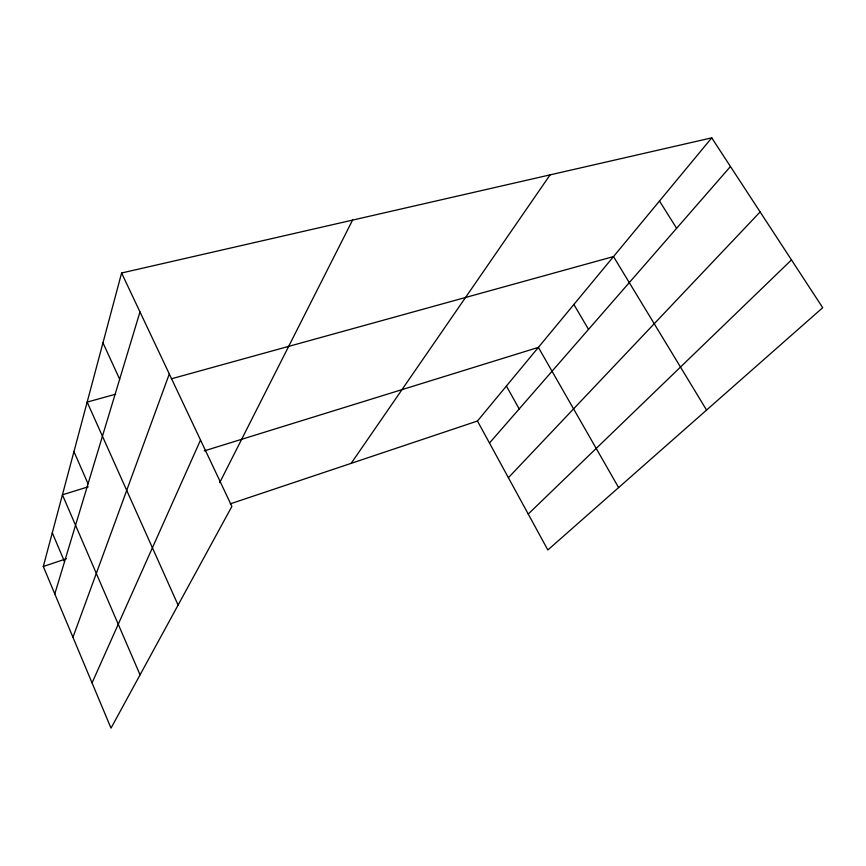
<?xml version="1.0" encoding="UTF-8"?>
<svg xmlns="http://www.w3.org/2000/svg" width="866" height="866" viewBox="0 0 866 866"><rect width="100%" height="100%" fill="white"/><g stroke="black" fill="none" stroke-linecap="round" stroke-linejoin="round"><path stroke-width="1.3" d="M121.597 272.996L231.882 506.415L111.01 728.144L43.3 566.494L121.597 272.996L711.733 137.856L822.7 307.701L547.842 549.975L477.458 421.028L711.733 137.856M54.796 593.924L139.989 311.922M72.95 637.268L169.303 373.971M92.056 682.884L200.533 440.058M219.693 482.687L352.57 220.105M351.163 463.342L550.094 174.867M489.474 443.035L730.46 166.521M508.396 477.686L760.132 211.932M528.238 514.047L791.481 259.919M43.3 566.494L66.357 558.765M230.237 503.86L477.458 421.028M88.213 486.822L62.417 494.811L140.065 674.852M204.257 450.883L538.381 347.385L618.616 487.59M115.643 394.214L87.152 402.084L178.093 605.096M171.327 378.821L613.507 256.574L706.569 410.073M659.481 201.009L676.617 228.299M573.877 304.486L588.523 329.383M506.415 386.03L519.199 408.925M102.967 342.828L119.66 379.2M73.946 451.619L88.061 483.791M52.285 532.807L64.539 561.666"/></g></svg>
